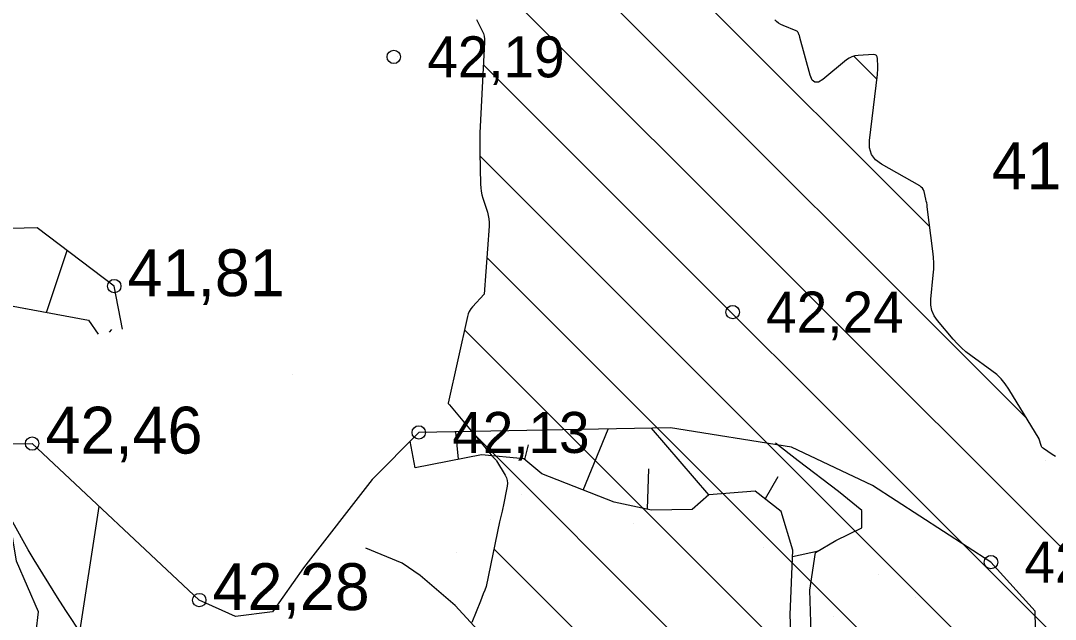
# Model space of a CAD drawing. Extents: x 567997 to 569496, y 6458076 to 6458620.
# Drawn here: x 568348.2 to 568379.08, y 6458225.93 to 6458243.81 of the extents above; entities that cross this region are included whole.
import ezdxf

# ---------------------------------------------------------------- set-up
doc = ezdxf.new("R2010")
doc.units = 0
for name, color, linetype in [('Default', 7, 'Continuous'), ('Kaevandatud ala', 7, 'Continuous'), ('KORGUS-EH2000', 7, 'Continuous'), ('Lamami horisontaal_EH2000', 7, 'Continuous'), ('MOOTKORG-EH2000_UUS', 7, 'Continuous'), ('RELJEEF', 7, 'Continuous')]:
    doc.layers.add(name, color=color, linetype=linetype)

# ---------------------------------------------------------------- blocks, each defined once
blk = doc.blocks.new('POINT_DISPLAY')
at = {"layer": 'Default'}
blk.add_line((0, 0), (0, 0), dxfattribs=at)

msp = doc.modelspace()

# ---------------------------------------------------------------- linework, layer by layer
at = {"layer": 'Kaevandatud ala'}
for p, q in [((568362.132, 6458245.202), (568400.409, 6458206.925)), ((568368.036, 6458244.954), (568375.337, 6458237.653)), ((568365.36, 6458244.802), (568378.22, 6458231.942)), ((568362.01, 6458242.495), (568397.915, 6458206.591)), ((568373.069, 6458242.75), (568373.755, 6458242.063)), ((568361.905, 6458239.772), (568394.58, 6458207.097)), ((568362.115, 6458236.733), (568391.859, 6458206.989)), ((568361.446, 6458234.574), (568389.139, 6458206.881)), ((568361.695, 6458231.496), (568386.107, 6458207.085)), ((568362.325, 6458228.038), (568384.237, 6458206.126))]:
    msp.add_line(p, q, dxfattribs=at)
for points in [[(568361.807, 6458243.846), (568361.976, 6458243.508), (568362.01, 6458243.428), (568362.033, 6458243.344), (568362.045, 6458243.259), (568362.046, 6458243.171), (568361.914, 6458240.655), (568361.905, 6458240.461), (568361.901, 6458240.267), (568361.9, 6458240.073), (568361.902, 6458239.878), (568361.925, 6458238.928), (568361.931, 6458238.821), (568361.945, 6458238.715), (568361.967, 6458238.61), (568361.997, 6458238.507), (568362.13, 6458238.096), (568362.158, 6458237.992), (568362.176, 6458237.888), (568362.184, 6458237.782), (568362.181, 6458237.675), (568362.038, 6458235.642)], [(568379.091, 6458230.797), (568379.036, 6458230.824), (568378.984, 6458230.856), (568378.73, 6458231.028), (568378.705, 6458231.048), (568378.685, 6458231.07), (568378.669, 6458231.096), (568378.657, 6458231.125), (568378.601, 6458231.308), (568378.6, 6458231.312), (568378.599, 6458231.317), (568378.599, 6458231.318), (568377.694, 6458232.809), (568377.588, 6458232.965), (568377.469, 6458233.109), (568377.336, 6458233.239), (568377.189, 6458233.357), (568376.559, 6458233.813), (568376.416, 6458233.923), (568376.281, 6458234.041), (568376.153, 6458234.167), (568376.033, 6458234.301), (568375.566, 6458234.854), (568375.466, 6458234.997), (568375.4, 6458235.151), (568375.367, 6458235.315), (568375.368, 6458235.49), (568375.439, 6458236.211), (568375.452, 6458236.392), (568375.454, 6458236.572), (568375.446, 6458236.751), (568375.429, 6458236.931), (568375.261, 6458238.252), (568375.253, 6458238.309), (568375.243, 6458238.367), (568375.232, 6458238.423), (568375.219, 6458238.48), (568375.164, 6458238.705), (568375.146, 6458238.758), (568375.118, 6458238.804), (568375.082, 6458238.843), (568375.036, 6458238.875), (568373.89, 6458239.523), (568373.712, 6458239.656), (568373.593, 6458239.818), (568373.533, 6458240.01), (568373.532, 6458240.233), (568373.772, 6458242.2), (568373.778, 6458242.26), (568373.782, 6458242.321), (568373.784, 6458242.381), (568373.784, 6458242.442), (568373.777, 6458242.684), (568373.768, 6458242.736), (568373.744, 6458242.773), (568373.706, 6458242.793), (568373.653, 6458242.798), (568373.194, 6458242.772), (568373.1, 6458242.76), (568373.011, 6458242.733), (568372.928, 6458242.693), (568372.851, 6458242.638), (568372.146, 6458242.058), (568372.015, 6458241.978), (568371.908, 6458241.972), (568371.824, 6458242.039), (568371.765, 6458242.18), (568371.461, 6458243.309), (568371.455, 6458243.328), (568371.449, 6458243.346), (568371.442, 6458243.364), (568371.435, 6458243.382), (568371.403, 6458243.454), (568371.394, 6458243.47), (568371.382, 6458243.484), (568371.367, 6458243.495), (568371.351, 6458243.504), (568370.956, 6458243.663), (568370.887, 6458243.695), (568370.823, 6458243.735), (568370.765, 6458243.783), (568370.711, 6458243.838)], [(568362.038, 6458235.642), (568361.687, 6458235.265), (568361.634, 6458235.2), (568361.59, 6458235.129), (568361.557, 6458235.053), (568361.533, 6458234.972), (568360.963, 6458232.384), (568360.962, 6458232.378), (568360.963, 6458232.372), (568360.965, 6458232.367), (568360.969, 6458232.362), (568360.996, 6458232.334)], [(568360.996, 6458232.334), (568362.239, 6458230.845), (568362.252, 6458230.829), (568362.266, 6458230.814), (568362.28, 6458230.799), (568362.294, 6458230.784), (568362.352, 6458230.726), (568362.366, 6458230.711), (568362.379, 6458230.695), (568362.391, 6458230.679), (568362.402, 6458230.662), (568362.658, 6458230.236), (568362.697, 6458230.157), (568362.719, 6458230.076), (568362.726, 6458229.992), (568362.717, 6458229.906), (568362.602, 6458229.303), (568362.592, 6458229.257), (568362.583, 6458229.211), (568362.572, 6458229.165), (568362.562, 6458229.119), (568362.494, 6458228.845)], [(568362.494, 6458228.845), (568362.089, 6458226.912), (568362.049, 6458226.801), (568362.007, 6458226.691), (568361.965, 6458226.581), (568361.921, 6458226.471), (568361.664, 6458225.835)]]:
    msp.add_lwpolyline(points, dxfattribs=at)
at = {"layer": 'KORGUS-EH2000'}
for centre in [(568359.335, 6458242.731), (568350.992, 6458235.882), (568369.452, 6458235.107), (568360.081, 6458231.511), (568348.54, 6458231.18), (568377.163, 6458227.639), (568353.53, 6458226.505)]:
    msp.add_circle(centre, 0.2, dxfattribs=at)
at = {"layer": 'Lamami horisontaal_EH2000'}
msp.add_lwpolyline([(568350.032, 6458225.461), (568349.55, 6458226.189), (568349.295, 6458226.584), (568348.603, 6458227.708), (568348.426, 6458228.009), (568347.962, 6458228.832)], dxfattribs=at)
msp.add_spline([(568445.784, 6458226.943), (568410.965, 6458235.999), (568402.353, 6458238.691), (568394.115, 6458242.385), (568386.444, 6458247.323), (568382.881, 6458250.334), (568381.179, 6458251.988), (568379.533, 6458253.746), (568375.654, 6458259.652), (568373.183, 6458266.08), (568360.916, 6458305.805), (568354.838, 6458328.419)], degree=3, dxfattribs=at)
at = {"layer": 'RELJEEF'}
for p, q in [((568348.971, 6458235.099), (568349.585, 6458236.943)), ((568350.908, 6458234.585), (568350.844, 6458234.511)), ((568361.263, 6458230.709), (568361.185, 6458231.531)), ((568364.991, 6458229.79), (568365.731, 6458231.613)), ((568368.738, 6458229.645), (568367.025, 6458231.637)), ((568359.973, 6458230.459), (568359.82, 6458231.249)), ((568363.345, 6458231.138), (568363.238, 6458230.705)), ((568366.938, 6458230.428), (568366.901, 6458229.219)), ((568370.796, 6458230.183), (568370.418, 6458229.524)), ((568349.7, 6458223.852), (568350.545, 6458229.302)), ((568371.242, 6458227.809), (568372.013, 6458227.973))]:
    msp.add_line(p, q, dxfattribs=at)
for points in [[(568351.239, 6458234.592), (568350.992, 6458235.882), (568348.687, 6458237.621), (568345.573, 6458237.54), (568339.225, 6458238.228), (568333.402, 6458237.257), (568328.711, 6458239.118), (568324.87, 6458240.251), (568322.888, 6458240.777), (568320.664, 6458240.049), (568317.793, 6458238.835), (568316.823, 6458237.459), (568308.626, 6458236.609), (568300.409, 6458237.674)], [(568301.37, 6458236.835), (568315.584, 6458234.1), (568318.302, 6458234.089), (568319.128, 6458235.598), (568320.341, 6458237.905), (568323.414, 6458237.864), (568327.983, 6458236.569), (568332.795, 6458234.708), (568337.526, 6458235.153), (568339.993, 6458236.043), (568346.463, 6458235.558), (568350.223, 6458234.87), (568350.516, 6458234.444)], [(568319.128, 6458235.598), (568322.14, 6458233.725), (568327.64, 6458231.621), (568330.389, 6458231.378), (568334.918, 6458231.378), (568341.024, 6458230.407), (568346.877, 6458231.157), (568346.879, 6458231.161), (568348.54, 6458231.18), (568353.53, 6458226.505)], [(568412.944, 6458214.036), (568409.795, 6458213.011), (568404.606, 6458212.996), (568401.957, 6458213.409), (568399.515, 6458214.595), (568397.222, 6458214.226), (568394.646, 6458214.122), (568392.256, 6458214.003), (568388.318, 6458217.301), (568385.313, 6458216.508), (568381.543, 6458219.003), (568377.855, 6458221.741), (568378.528, 6458223.639), (568378.484, 6458226.17), (568377.163, 6458227.639), (568373.626, 6458229.924), (568371.211, 6458231.07), (568367.596, 6458231.647), (568360.081, 6458231.511), (568358.686, 6458230.11), (568356.64, 6458227.466), (568355.72, 6458226.156), (568354.609, 6458226.016), (568353.53, 6458226.505)], [(568371.254, 6458223.812), (568371.803, 6458225.208), (568371.754, 6458226.805), (568371.926, 6458227.921), (568372.529, 6458228.281), (568373.306, 6458228.66), (568373.308, 6458229.184), (568372.61, 6458229.749), (568371.403, 6458230.66), (568370.73, 6458231.194)], [(568368.738, 6458229.645), (568368.238, 6458229.215), (568367.03, 6458229.192), (568365.916, 6458229.428), (568363.76, 6458230.271), (568363.216, 6458230.723), (568361.952, 6458230.843), (568359.973, 6458230.459)], [(568371.254, 6458223.812), (568371.173, 6458226.063), (568371.249, 6458227.997), (568370.895, 6458229.149), (568370.12, 6458229.758), (568368.738, 6458229.645)], [(568352.785, 6458214.554), (568354.229, 6458215.044), (568355.762, 6458216.216), (568355.454, 6458217.705), (568355.328, 6458219.81), (568354.697, 6458221.614), (568354.128, 6458221.761), (568352.121, 6458222.395), (568350.402, 6458223.361), (568349.044, 6458224.312), (568348.591, 6458224.96), (568348.727, 6458226.157), (568348.078, 6458227.663), (568347.877, 6458228.885)], [(568362.089, 6458224.791), (568361.965, 6458225.481), (568361.171, 6458226.339), (568360.125, 6458227.238), (568359.581, 6458227.61), (568358.502, 6458228.055)]]:
    msp.add_lwpolyline(points, dxfattribs=at)

# ---------------------------------------------------------------- block references
at = {"layer": 'MOOTKORG-EH2000_UUS'}
for p in [(568369.401, 6458243.726), (568359.435, 6458242.731), (568369.352, 6458235.107), (568356.308, 6458233.236), (568378.777, 6458230.686), (568363.157, 6458229.648), (568362.209, 6458228.924), (568366.484, 6458228.792), (568370.374, 6458228.082), (568361.219, 6458227.912), (568373.8, 6458227.263), (568374.909, 6458226.577), (568372.472, 6458226.021)]:
    msp.add_blockref('POINT_DISPLAY', p, dxfattribs=at)

# ---------------------------------------------------------------- texts
at = {"layer": 'KORGUS-EH2000'}
for s, height, p in [('42,19 ', 1.225, (568360.335, 6458242.119)), ('41,12 ', 1.4, (568377.187, 6458238.773)), ('41,81 ', 1.4, (568351.392, 6458235.582)), ('42,24 ', 1.225, (568370.452, 6458234.494)), ('42,46 ', 1.4, (568348.94, 6458230.88)), ('42,13 ', 1.225, (568361.081, 6458230.899)), ('42,34 ', 1.225, (568378.163, 6458227.027)), ('42,28 ', 1.4, (568353.93, 6458226.205))]:
    msp.add_text(s, height=height, dxfattribs=at).set_placement(p)

doc.saveas('drawing.dxf')
